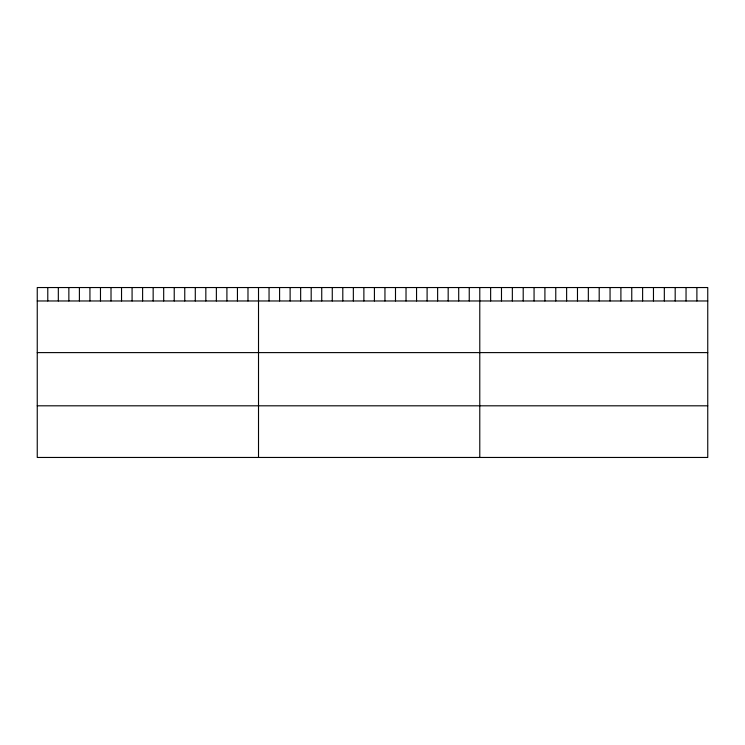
<?xml version="1.0" encoding="UTF-8"?>
<svg xmlns="http://www.w3.org/2000/svg" width="745" height="745" viewBox="0 0 745 745"><rect width="100%" height="100%" fill="white"/><g stroke="black" fill="none" stroke-linecap="round" stroke-linejoin="round"><path stroke-width="1.12" d="M707.75 300.971L707.75 457.458L37.25 457.458L37.25 287.542L707.75 287.542L707.75 300.971L37.25 300.971M37.25 352.608L707.75 352.608M37.25 405.811L707.75 405.811M696.892 287.542L696.892 300.971M686.043 287.542L686.043 300.971M675.184 287.542L675.184 300.971M664.326 287.542L664.326 300.971M653.467 287.542L653.467 300.971M642.618 287.542L642.618 300.971M631.76 287.542L631.76 300.971M620.902 287.542L620.902 300.971M610.053 287.542L610.053 300.971M599.194 287.542L599.194 300.971M588.336 287.542L588.336 300.971M577.477 287.542L577.477 300.971M566.628 287.542L566.628 300.971M555.77 287.542L555.77 300.971M544.912 287.542L544.912 300.971M534.063 287.542L534.063 300.971M523.204 287.542L523.204 300.971M512.346 287.542L512.346 300.971M501.487 287.542L501.487 300.971M490.638 287.542L490.638 300.971M479.78 287.542L479.78 457.458M469.248 287.542L469.248 300.971M458.706 287.542L458.706 300.971M448.173 287.542L448.173 300.971M437.632 287.542L437.632 300.971M427.099 287.542L427.099 300.971M416.557 287.542L416.557 300.971M406.025 287.542L406.025 300.971M395.493 287.542L395.493 300.971M384.951 287.542L384.951 300.971M374.418 287.542L374.418 300.971M363.877 287.542L363.877 300.971M353.344 287.542L353.344 300.971M342.802 287.542L342.802 300.971M332.27 287.542L332.27 300.971M321.738 287.542L321.738 300.971M311.196 287.542L311.196 300.971M300.663 287.542L300.663 300.971M290.122 287.542L290.122 300.971M279.589 287.542L279.589 300.971M269.047 287.542L269.047 300.971M258.515 287.542L258.515 457.458M247.983 287.542L247.983 300.971M237.441 287.542L237.441 300.971M226.908 287.542L226.908 300.971M216.367 287.542L216.367 300.971M205.834 287.542L205.834 300.971M195.292 287.542L195.292 300.971M184.76 287.542L184.76 300.971M174.228 287.542L174.228 300.971M163.686 287.542L163.686 300.971M153.153 287.542L153.153 300.971M142.612 287.542L142.612 300.971M132.079 287.542L132.079 300.971M121.537 287.542L121.537 300.971M111.005 287.542L111.005 300.971M100.473 287.542L100.473 300.971M89.931 287.542L89.931 300.971M79.398 287.542L79.398 300.971M68.857 287.542L68.857 300.971M58.324 287.542L58.324 300.971M47.782 287.542L47.782 300.971"/></g></svg>
